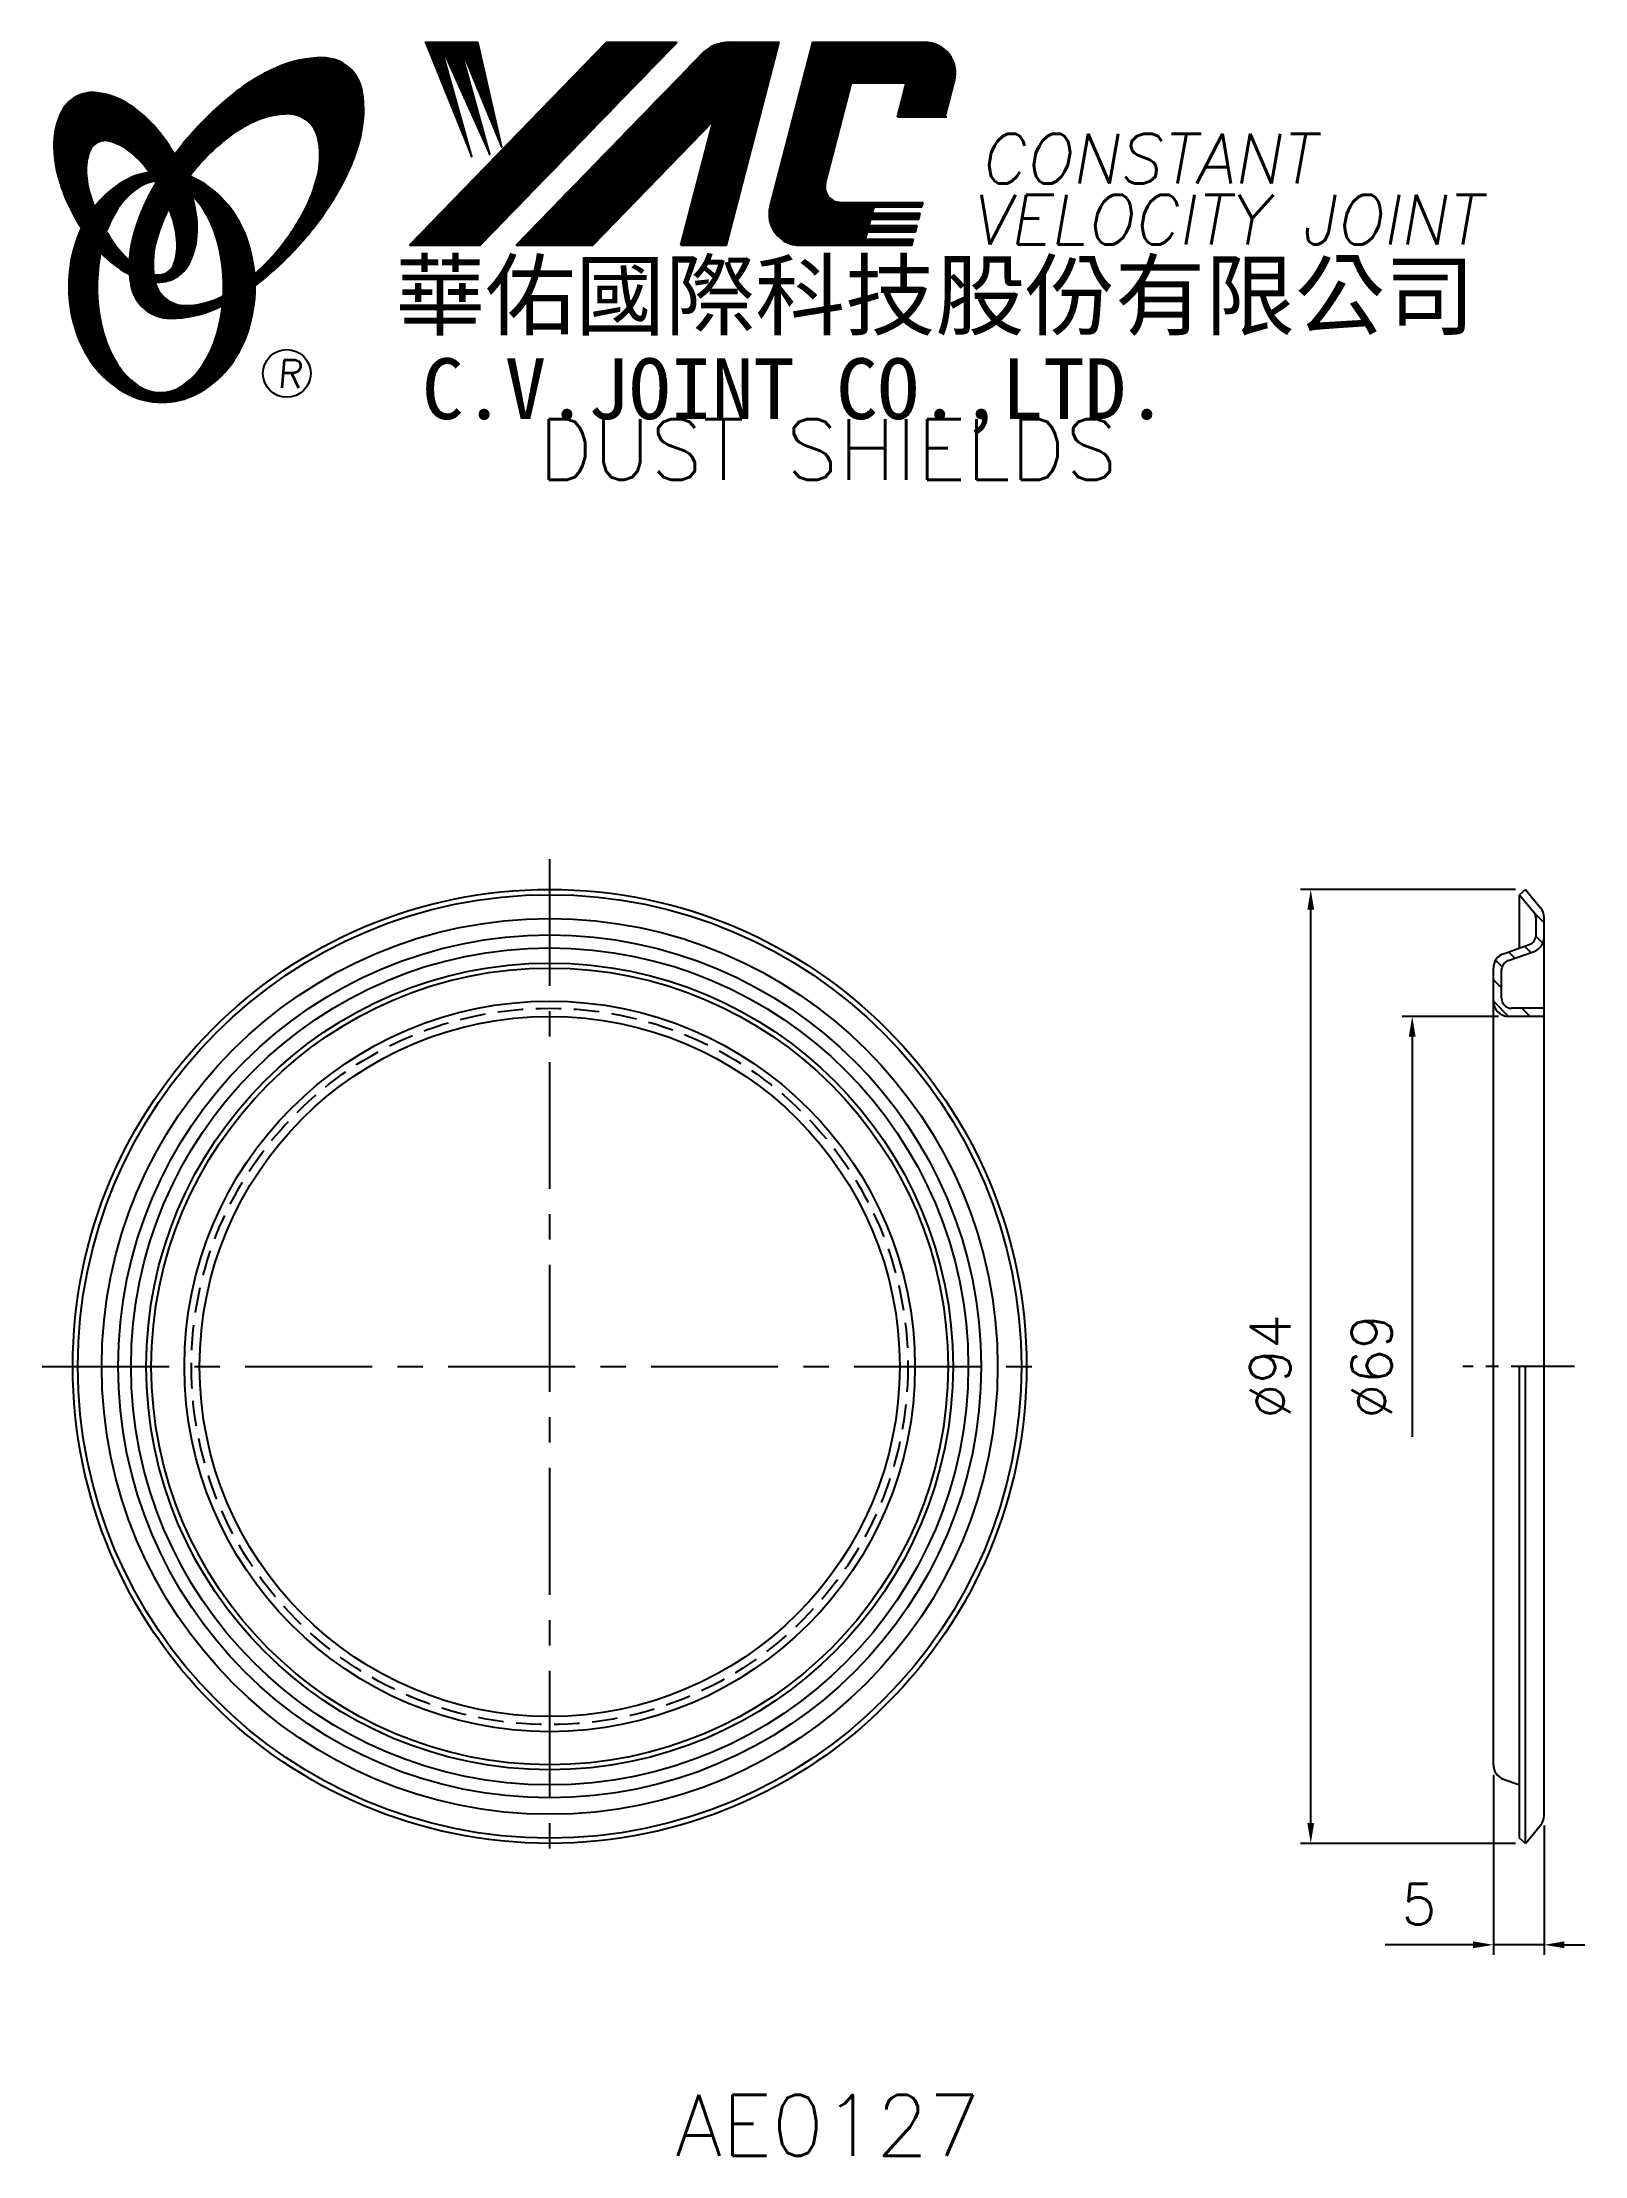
# Model space of a CAD drawing. Extents: x 119 to 271, y 0 to 209.
import ezdxf
from ezdxf.enums import TextEntityAlignment as Align

# ---------------------------------------------------------------- set-up
doc = ezdxf.new("R2010")
doc.units = 0
doc.header["$LTSCALE"] = 10
doc.header["$MEASUREMENT"] = 0
doc.linetypes.add('CENTER', pattern=[2, 1.25, -0.25, 0.25, -0.25])
doc.linetypes.add('HIDDEN', pattern=[0.375, 0.25, -0.125])
doc.layers.get('0').update_dxf_attribs({"linetype": 'CONTINUOUS'})
doc.layers.get('DEFPOINTS').update_dxf_attribs({"linetype": 'CONTINUOUS'})
doc.layers.add('4', color=4, linetype='CONTINUOUS')
doc.styles.add('CHINA', font='KAIU.TTF')
doc.styles.add('ITALICC', font='simplex.shx')
doc.dimstyles.new('STANDARD$0', dxfattribs={"dimtxt": 4, "dimasz": 2, "dimexe": 1, "dimexo": 1, "dimgap": 2, "dimtad": 1, "dimdec": 4, "dimzin": 10, "dimtxsty": 'ITALICC', "dimcen": 2, "dimclrd": 5, "dimclre": 5, "dimclrt": 18, "dimaunit": 1, "dimazin": 3, "dimtp": 0.1, "dimtfac": 0.7, "dimtdec": 4, "dimtmove": 0, "dimatfit": 3, "dimtolj": 1, "dimtzin": 10})
pattern_1 = [(45, (20.742202, 1.255074), (-0.00883883476, 0.00883883476), [])]
pattern_2 = [(45, (189.332747, -35.049336), (-0.00727476112, 0.00727476112), [])]

# ---------------------------------------------------------------- blocks, each defined once
blk = doc.blocks.new('*D14')
at = {"color": 5, "linetype": 'BYBLOCK'}
for p, q in [((263.8, 125.19), (242.63, 125.19)), ((243.63, 33.19), (243.63, 123.19)), ((263.8, 31.19), (242.63, 31.19))]:
    blk.add_line(p, q, dxfattribs=at)
for points in [[(243.29, 123.19), (243.96, 123.19), (243.63, 125.19)], [(243.29, 33.19), (243.96, 33.19), (243.63, 31.19)]]:
    blk.add_solid(points, dxfattribs=at)
at = {"layer": 'DEFPOINTS', "color": 0, "linetype": 'BYBLOCK'}
for p in [(243.63, 125.19), (264.8, 125.19), (264.8, 31.19)]:
    blk.add_point(p, dxfattribs=at)
at = {"color": 18, "linetype": 'BYBLOCK', "insert": (239.63, 78.19), "char_height": 4, "attachment_point": 5, "rotation": 90, "style": 'ITALICC'}
blk.add_mtext('\\A1;∅94', dxfattribs=at)
blk = doc.blocks.new('*D15')
at = {"color": 5, "linetype": 'BYBLOCK'}
for p, q in [((262.13, 112.69), (252.63, 112.69)), ((253.63, 110.69), (253.63, 71.24))]:
    blk.add_line(p, q, dxfattribs=at)
blk.add_solid([(253.29, 110.69), (253.96, 110.69), (253.63, 112.69)], dxfattribs=at)
at = {"layer": 'DEFPOINTS', "color": 0, "linetype": 'BYBLOCK'}
for p in [(253.63, 112.69), (263.13, 112.69), (261.63, 43.69)]:
    blk.add_point(p, dxfattribs=at)
at = {"color": 18, "linetype": 'BYBLOCK', "insert": (249.63, 78.19), "char_height": 4, "attachment_point": 5, "rotation": 90, "style": 'ITALICC'}
blk.add_mtext('\\A1;∅69', dxfattribs=at)
blk = doc.blocks.new('*D16')
at = {"color": 5, "linetype": 'BYBLOCK'}
for p, q in [((261.63, 37.94), (261.63, 20.19)), ((266.63, 32.94), (266.63, 20.19)), ((259.63, 21.19), (250.96, 21.19)), ((266.63, 21.19), (261.63, 21.19)), ((268.63, 21.19), (270.63, 21.19))]:
    blk.add_line(p, q, dxfattribs=at)
for points in [[(259.63, 21.53), (259.63, 20.86), (261.63, 21.19)], [(268.63, 21.53), (268.63, 20.86), (266.63, 21.19)]]:
    blk.add_solid(points, dxfattribs=at)
at = {"layer": 'DEFPOINTS', "color": 0, "linetype": 'BYBLOCK'}
for p in [(261.63, 38.94), (266.63, 33.94), (261.63, 21.19)]:
    blk.add_point(p, dxfattribs=at)
at = {"color": 18, "linetype": 'BYBLOCK', "insert": (254.29, 25.19), "char_height": 4, "attachment_point": 5, "style": 'ITALICC'}
blk.add_mtext('\\A1;5', dxfattribs=at)

msp = doc.modelspace()

# ---------------------------------------------------------------- hatches: boundary and pattern name
at = {"layer": '4', "linetype": 'CONTINUOUS'}
h = msp.add_hatch(dxfattribs=at)
h.set_pattern_fill('ANSI31', color=5, scale=0.1, style=0)
h.set_pattern_definition(pattern_1)
h.paths.add_polyline_path([(181.20091, 208.68606), (174.2436, 208.68606), (154.82699, 188.6823), (161.7843, 188.6823)])
h.paths.add_polyline_path([(184.7478, 200.92049), (181.56742, 188.6823), (186.04841, 188.6823), (191.24684, 208.68606), (186.35012, 208.68606, 0.202785967), (183.61604, 207.52964), (165.32191, 188.6823), (172.86883, 188.6823)])
h.paths.add_polyline_path([(198.3749, 204.68764), (203.76862, 204.68764), (202.89961, 201.34362), (207.61643, 201.34362), (208.53314, 204.87119, 0.490800957), (205.58294, 208.68606), (194.54863, 208.68606), (190.34157, 192.49717, 0.490800957), (193.29177, 188.6823), (204.32609, 188.6823), (204.48054, 189.27661), (199.76372, 189.27661), (199.95708, 190.02069), (204.6739, 190.02069), (204.83246, 190.63083), (200.11564, 190.63083), (200.27688, 191.2513), (204.9937, 191.2513), (205.14989, 191.85229), (200.43307, 191.85229), (200.58987, 192.45567), (205.30669, 192.45567), (205.42342, 192.90486), (197.28367, 192.90486, -0.490800957), (195.80857, 194.8123)])
h = msp.add_hatch(dxfattribs=at)
h.set_pattern_fill('ANSI31', color=1, scale=0.1, style=0)
h.set_pattern_definition(pattern_1)
h.paths.add_polyline_path([(161.55897, 208.68606), (156.38164, 208.68606), (160.95241, 197.38232), (157.88647, 208.3403), (162.72121, 197.61798), (159.7732, 208.3403), (163.90042, 198.32494)])
h = msp.add_hatch(dxfattribs=at)
h.set_pattern_fill('ANSI31', color=5, scale=0.082305, style=0)
h.set_pattern_definition([(45, (20.742202, 1.255074), (-0.00727476112, 0.00727476112), [])])
h.paths.add_polyline_path([(142.77767, 201.62358, -0.172879177), (144.71915, 200.96501, -0.172879177), (145.80644, 199.22696, -0.104527385), (145.83422, 195.89877, -0.065680101), (144.66469, 192.49681, -0.051823203), (142.22427, 188.65442, -0.044272532), (139.5493, 185.82809, -0.020203161), (139.60288, 184.69017, 0.006517006), (140.00743, 185.00225, 0.049863361), (144.56086, 189.41531, 0.049863361), (148.1505, 194.64247, 0.063682799), (149.97154, 199.26982, 0.103597411), (150.16084, 203.85379, 0.177892575), (148.81223, 206.22407, 0.177892575), (146.24984, 207.1574, 0.103597411), (141.76204, 206.20435, 0.063682799), (137.5043, 203.63528, 0.049863361), (132.95087, 199.22222, 0.016070017), (131.68017, 197.6159, -0.007061632), (131.92746, 197.17887, -0.031648676), (132.88004, 195.1423, -0.008069351), (133.31195, 195.70661, -0.051823203), (136.49032, 198.96506, -0.065680101), (139.53225, 200.88542, -0.104527385)])
h.paths.add_polyline_path([(129.702, 188.46226, -0.065680101), (130.87153, 191.86422, -0.006063428), (131.11548, 192.33923, 0.027613469), (130.38864, 193.9273, 0.017011252), (129.85522, 194.86228, 0.007829282), (129.36123, 193.99505, 0.063682799), (127.54019, 189.3677, 0.103597411), (127.35089, 184.78373, 0.177892575), (128.6995, 182.41346, 0.177892575), (131.26189, 181.48013, 0.103597411), (135.74969, 182.43317, 0.008811776), (136.37666, 182.72325, 0.013922709), (136.45398, 183.69306, -0.009086703), (136.00397, 183.47561, -0.104527385), (132.75855, 182.73745, -0.172879177), (130.81707, 183.39602, -0.172879177), (129.72978, 185.13407, -0.104527385)])
h = msp.add_hatch(dxfattribs=at)
h.set_pattern_fill('ANSI31', color=3, scale=0.082305, style=0)
h.set_pattern_definition(pattern_2)
h.paths.add_polyline_path([(126.98117, 202.67441, 0.106488277), (124.03929, 203.71299, 0.158297415), (121.94909, 203.31794, 0.158297415), (120.48976, 201.77025, 0.106488277), (119.77895, 198.73249, 0.071723199), (120.19699, 195.41953, 0.058080454), (121.74198, 191.60414, 0.058080454), (124.12302, 188.24635, 0.071723199), (126.68826, 186.1086, 0.020895977), (127.22845, 185.80661, -0.030777155), (127.21254, 187.18283, -0.042059526), (126.11618, 188.34559, -0.04691039), (124.49702, 190.82674, -0.04691039), (123.36874, 193.56623, -0.060581117), (122.96664, 195.82829, -0.10187153), (123.27826, 197.91649, -0.185892489), (124.05835, 198.80814, -0.185892489), (125.23499, 198.94626, -0.10187153), (127.13264, 198.02072, -0.060581117), (128.76948, 196.40845, -0.04691039), (130.38864, 193.9273, -0.04691039), (131.51692, 191.18782, -0.060581117), (131.91902, 188.92575, -0.10187153), (131.6074, 186.83755, -0.185892489), (130.82731, 185.9459, -0.185892489), (129.65067, 185.80778, -0.002013383), (129.60987, 185.81841, 0.021593804), (129.72978, 185.13407, 0.006477741), (129.74778, 185.05703, 0.14950097), (131.72034, 185.46507, 0.158297415), (133.17967, 187.01276, 0.106488277), (133.89049, 190.05053, 0.071723199), (133.47244, 193.36348, 0.058080454), (131.92746, 197.17887, 0.058080454), (129.54641, 200.53666, 0.071723199)])
h = msp.add_hatch(dxfattribs=at)
h.set_pattern_fill('ANSI31', color=1, scale=0.082305, style=0)
h.set_pattern_definition(pattern_2)
h.paths.add_polyline_path([(128.07479, 194.35096, -0.120168026), (129.76659, 195.00435, 0.016865385), (129.16682, 195.88709, 0.076648372), (127.0106, 195.16818, 0.104809576), (123.92614, 192.65508, 0.005838257), (123.7592, 192.44288, 0.028089978), (124.49702, 190.82674, 0.014237292), (124.93915, 190.04169, -0.045767751), (125.86433, 191.97854, -0.106890197)])
h.paths.add_polyline_path([(124.04342, 184.59635, -0.048711043), (124.37353, 187.97668, -0.007865741), (124.12302, 188.24635, -0.037695478), (122.48715, 190.36511, 0.03042545), (121.96182, 189.06114, 0.080710289), (121.23639, 184.59635, 0.080710289), (121.96182, 180.13155, 0.089265679), (123.92614, 176.53762, 0.104809576), (127.0106, 174.02452, 0.11926607), (130.41979, 173.19958, 0.11926607), (133.82898, 174.02452, 0.104809576), (136.91344, 176.53762, 0.089265679), (138.87776, 180.13155, 0.080710289), (139.6032, 184.59635, 0.080710289), (138.87776, 189.06114, 0.089265679), (136.91344, 192.65508, 0.104809576), (133.82898, 195.16818, 0.025513357), (133.13575, 195.48093, 0.004818181), (132.88004, 195.1423, -0.023722145), (133.42126, 193.54555, -0.065307489), (134.65644, 191.97854, -0.073950765), (135.96889, 188.78081, -0.060532391), (136.47735, 184.59635, -0.060532391), (135.96889, 180.41188, -0.073950765), (134.65644, 177.21415, -0.106890197), (132.44598, 174.84173, -0.153118262), (130.26039, 174.15635, -0.153118262), (128.07479, 174.84173, -0.106890197), (125.86433, 177.21415, -0.073950765), (124.55188, 180.41188, -0.060532391)])
h = msp.add_hatch(dxfattribs=at)
h.set_pattern_fill('ANSI31', color=5, scale=12, angle=90, style=0)
h.set_pattern_definition([(135, (44.277, 0.6027), (-1.06066, -1.06066), [])])
h.paths.add_polyline_path([(262.42667, 114.49197), (262.42667, 117.23725, -0.31696022), (263.09033, 118.17899), (265.63117, 119.08643, 0.31696022), (266.62667, 120.49904), (266.62667, 122.44026, 0.174325287), (266.28319, 123.39549), (264.79939, 125.19197), (264.18258, 124.68251), (265.59768, 122.96921, -0.174325287), (265.82667, 122.33239), (265.82667, 120.71046, -0.31696022), (265.163, 119.76872), (262.62216, 118.86127, 0.31696022), (261.62667, 117.44866), (261.62667, 114.19197, 0.414213562), (263.12667, 112.69197), (266.62667, 112.69197), (266.62667, 113.49197), (263.42667, 113.49197, -0.414213562)])

# ---------------------------------------------------------------- linework, layer by layer
at = {"layer": '4', "color": 5, "linetype": 'CONTINUOUS'}
for p, q in [((154.82699, 188.6823), (174.2436, 208.68606)), ((161.7843, 188.6823), (181.20091, 208.68606)), ((174.2436, 208.68606), (181.20091, 208.68606)), ((186.04841, 188.6823), (191.24684, 208.68606)), ((186.35012, 208.68606), (191.24684, 208.68606)), ((190.34157, 192.49717), (194.54863, 208.68606)), ((194.54863, 208.68606), (205.58294, 208.68606)), ((165.32191, 188.6823), (183.61604, 207.52964)), ((195.80857, 194.8123), (198.3749, 204.68764)), ((198.3749, 204.68764), (203.76862, 204.68764)), ((202.89961, 201.34362), (203.76862, 204.68764)), ((207.61643, 201.34362), (208.53314, 204.87119)), ((172.86883, 188.6823), (184.7478, 200.92049)), ((181.56742, 188.6823), (184.7478, 200.92049)), ((202.89961, 201.34362), (207.76686, 201.34362)), ((197.28367, 192.90486), (205.42342, 192.90486)), ((200.43307, 191.85229), (200.58987, 192.45567)), ((200.43307, 191.85229), (205.14989, 191.85229)), ((200.58987, 192.45567), (205.30669, 192.45567)), ((204.9937, 191.2513), (205.14989, 191.85229)), ((205.30669, 192.45567), (205.42342, 192.90486)), ((199.76372, 189.27661), (199.95708, 190.02069)), ((199.95708, 190.02069), (204.6739, 190.02069)), ((200.11564, 190.63083), (200.27688, 191.2513)), ((200.11564, 190.63083), (204.83246, 190.63083)), ((200.27688, 191.2513), (204.9937, 191.2513)), ((204.6739, 190.02069), (204.83246, 190.63083)), ((154.82699, 188.6823), (161.7843, 188.6823)), ((165.32191, 188.6823), (172.86883, 188.6823)), ((181.56742, 188.6823), (186.04841, 188.6823)), ((193.29177, 188.6823), (204.32609, 188.6823)), ((199.76372, 189.27661), (204.48054, 189.27661)), ((204.32609, 188.6823), (204.48054, 189.27661))]:
    msp.add_line(p, q, dxfattribs=at)
at = {"layer": '4', "color": 1, "linetype": 'CONTINUOUS'}
for p, q in [((156.38164, 208.68606), (161.55897, 208.68606)), ((156.38164, 208.68606), (160.95241, 197.38232)), ((160.95241, 197.38232), (157.88647, 208.3403)), ((157.88647, 208.3403), (162.72121, 197.61798)), ((162.72121, 197.61798), (159.7732, 208.3403)), ((159.7732, 208.3403), (163.90042, 198.32494)), ((163.90042, 198.32494), (161.55897, 208.68606))]:
    msp.add_line(p, q, dxfattribs=at)
at = {"layer": '4', "color": 5, "linetype": 'CENTER'}
for p, q in [((168.62672, 128.19197), (168.62672, 28.19197)), ((118.62672, 78.19197), (218.62672, 78.19197))]:
    msp.add_line(p, q, dxfattribs=at)
at = {"layer": '4', "color": 7, "linetype": 'CONTINUOUS'}
for p, q in [((264.79939, 125.19197), (264.18258, 124.68251)), ((264.79939, 125.19197), (266.28319, 123.39549)), ((264.18258, 119.41857), (264.18258, 124.68251)), ((264.18258, 124.68251), (265.59768, 122.96921)), ((265.82667, 120.71046), (265.82667, 122.33239)), ((266.62667, 33.94367), (266.62667, 122.44026)), ((262.62216, 118.86127), (265.163, 119.76872)), ((263.09033, 118.17899), (265.63117, 119.08643)), ((261.62667, 38.93527), (261.62667, 117.44866)), ((262.42667, 114.49197), (262.42667, 117.23725)), ((266.62667, 112.69197), (263.12667, 112.69197)), ((266.62667, 113.49197), (263.42667, 113.49197)), ((264.18258, 31.70142), (264.18258, 78.19197)), ((264.79939, 31.19197), (264.79939, 78.19197)), ((262.62216, 37.52266), (264.18258, 36.96536)), ((264.79939, 31.19197), (264.18258, 31.70142)), ((264.79939, 31.19197), (266.28319, 32.98844))]:
    msp.add_line(p, q, dxfattribs=at)
at = {"layer": '4', "color": 5, "linetype": 'CENTER', "ltscale": 0.5}
msp.add_line((269.62667, 78.19197), (258.62667, 78.19197), dxfattribs=at)
at = {"layer": '4', "color": 5, "linetype": 'CONTINUOUS'}
for points in [[(139.60288, 184.69017, 0.006517006), (140.00743, 185.00225, 0.049863361), (144.56086, 189.41531, 0.049863361), (148.1505, 194.64247, 0.063682799), (149.97154, 199.26982, 0.103597411), (150.16084, 203.85379, 0.177892575), (148.81223, 206.22407, 0.177892575), (146.24984, 207.1574, 0.103597411), (141.76204, 206.20435, 0.063682799), (137.5043, 203.63528, 0.049863361), (132.95087, 199.22222, 0.016070017), (131.68017, 197.6159)], [(139.5493, 185.82809, 0.044272532), (142.22427, 188.65442, 0.051823203), (144.66469, 192.49681, 0.065680101), (145.83422, 195.89877, 0.104527385), (145.80644, 199.22696, 0.172879177), (144.71915, 200.96501, 0.172879177), (142.77767, 201.62358, 0.104527385), (139.53225, 200.88542, 0.065680101), (136.49032, 198.96506, 0.051823203), (133.31195, 195.70661, 0.008069351), (132.88004, 195.1423)], [(129.85522, 194.86228, 0.007829282), (129.36123, 193.99505, 0.063682799), (127.54019, 189.3677, 0.103597411), (127.35089, 184.78373, 0.177892575), (128.6995, 182.41346, 0.177892575), (131.26189, 181.48013, 0.103597411), (135.74969, 182.43317, 0.008811776), (136.37666, 182.72325, 0.008811776)], [(131.11548, 192.33923, 0.006063428), (130.87153, 191.86422, 0.065680101), (129.702, 188.46226, 0.104527385), (129.72978, 185.13407, 0.172879177), (130.81707, 183.39602, 0.172879177), (132.75855, 182.73745, 0.104527385), (136.00397, 183.47561, 0.009086703), (136.45398, 183.69306, 0.009086703)]]:
    msp.add_lwpolyline(points, format="xyb", dxfattribs=at)
at = {"layer": '4', "color": 3, "linetype": 'CONTINUOUS'}
for points in [[(129.74778, 185.05703, 0.14950097), (131.72034, 185.46507, 0.158297415), (133.17967, 187.01276, 0.106488277), (133.89049, 190.05053, 0.071723199), (133.47244, 193.36348, 0.058080454), (131.92746, 197.17887, 0.058080454), (129.54641, 200.53666, 0.071723199), (126.98117, 202.67441, 0.106488277), (124.03929, 203.71299, 0.158297415), (121.94909, 203.31794, 0.158297415), (120.48976, 201.77025, 0.106488277), (119.77895, 198.73249, 0.071723199), (120.19699, 195.41953, 0.058080454), (121.74198, 191.60414, 0.058080454), (124.12302, 188.24635, 0.071723199), (126.68826, 186.1086, 0.020895977), (127.22845, 185.80661, 0.020895977)], [(129.60987, 185.81841, 0.002013383), (129.65067, 185.80778, 0.185892489), (130.82731, 185.9459, 0.185892489), (131.6074, 186.83755, 0.10187153), (131.91902, 188.92575, 0.060581117), (131.51692, 191.18782, 0.04691039), (130.38864, 193.9273, 0.04691039), (128.76948, 196.40845, 0.060581117), (127.13264, 198.02072, 0.10187153), (125.23499, 198.94626, 0.185892489), (124.05835, 198.80814, 0.185892489), (123.27826, 197.91649, 0.10187153), (122.96664, 195.82829, 0.060581117), (123.36874, 193.56623, 0.04691039), (124.49702, 190.82674, 0.04691039), (126.11618, 188.34559, 0.042059526), (127.21254, 187.18283, 0.042059526)]]:
    msp.add_lwpolyline(points, format="xyb", dxfattribs=at)
at = {"layer": '4', "color": 1, "linetype": 'CONTINUOUS'}
for points in [[(129.16682, 195.88709, 0.076648372), (127.0106, 195.16818, 0.104809576), (123.92614, 192.65508, 0.005838257), (123.7592, 192.44288, 0.005838257)], [(122.48715, 190.36511, 0.03042545), (121.96182, 189.06114, 0.080710289), (121.23639, 184.59635, 0.080710289), (121.96182, 180.13155, 0.089265679), (123.92614, 176.53762, 0.104809576), (127.0106, 174.02452, 0.11926607), (130.41979, 173.19958, 0.11926607), (133.82898, 174.02452, 0.104809576), (136.91344, 176.53762, 0.089265679), (138.87776, 180.13155, 0.080710289), (139.6032, 184.59635, 0.080710289), (138.87776, 189.06114, 0.089265679), (136.91344, 192.65508, 0.104809576), (133.82898, 195.16818, 0.025513357), (133.13575, 195.48093, 0.025513357)], [(129.76659, 195.00435, 0.120168026), (128.07479, 194.35096, 0.106890197), (125.86433, 191.97854, 0.045767751), (124.93915, 190.04169, 0.045767751)], [(124.37353, 187.97668, 0.048711043), (124.04342, 184.59635, 0.060532391), (124.55188, 180.41188, 0.073950765), (125.86433, 177.21415, 0.106890197), (128.07479, 174.84173, 0.153118262), (130.26039, 174.15635, 0.153118262), (132.44598, 174.84173, 0.106890197), (134.65644, 177.21415, 0.073950765), (135.96889, 180.41188, 0.060532391), (136.47735, 184.59635, 0.060532391), (135.96889, 188.78081, 0.073950765), (134.65644, 191.97854, 0.065307489), (133.42126, 193.54555)]]:
    msp.add_lwpolyline(points, format="xyb", dxfattribs=at)
at = {"layer": '4', "color": 5, "linetype": 'CONTINUOUS'}
msp.add_circle((142.72403, 176.05063), 2.35282, dxfattribs=at)
at = {"layer": '4', "color": 7, "linetype": 'CONTINUOUS'}
for radius in [47, 46.49055, 44.14042, 42.51849, 41.25, 39.75, 39.2567, 36, 34.5]:
    msp.add_circle((168.62672, 78.19197), radius, dxfattribs=at)
at = {"layer": '4', "color": 5, "linetype": 'HIDDEN'}
msp.add_circle((168.62672, 78.19197), 35.3, dxfattribs=at)
at = {"layer": '4', "color": 5, "linetype": 'CONTINUOUS'}
for centre, radius, start, end in [((186.35012, 204.87582), 3.81024, 90, 135.8533387), ((205.58294, 205.63787), 3.04819, 345.4326059, 90), ((197.28367, 194.42896), 1.5241, 165.4326059, 270), ((193.29177, 191.73049), 3.04819, 165.4326059, 270)]:
    msp.add_arc(centre, radius, start, end, dxfattribs=at)
at = {"layer": '4', "color": 7, "linetype": 'CONTINUOUS'}
for centre, radius, start, end in [((264.82667, 122.33239), 1, 0, 39.554927), ((265.12667, 122.44026), 1.5, 360, 39.554927), ((263.12667, 117.44866), 1.5, 109.6538241, 180), ((264.82667, 120.71046), 1, 289.6538241, 0), ((265.12667, 120.49904), 1.5, 289.6538241, 360), ((263.42667, 117.23725), 1, 109.6538241, 180), ((263.12667, 114.19197), 1.5, 180, 270), ((263.42667, 114.49197), 1, 180, 270), ((263.12667, 38.93527), 1.5, 180, 250.3461759), ((265.12667, 33.94367), 1.5, 320.445073, 360)]:
    msp.add_arc(centre, radius, start, end, dxfattribs=at)

# ---------------------------------------------------------------- texts
at = {"layer": '4', "color": 5, "linetype": 'CONTINUOUS', "style": 'ITALICC'}
for s, height, oblique, p in [('CONSTANT', 4.9, 10, (210.97581, 194.75276)), ('VELOCITY JOINT', 4.9, 10, (210.09758, 188.75738)), ('R', 2.75625, 5, (141.76534, 174.64102))]:
    msp.add_text(s, height=height, dxfattribs=dict(at, oblique=oblique)).set_placement(p)
at = {"layer": '4', "color": 7, "linetype": 'CONTINUOUS', "style": 'CHINA'}
for s, height, p in [('華佑國際科技股份有限公司', 6.5, (153.41364, 180.49245)), ('C.V.JOINT CO.,LTD.', 6, (156.04227, 171.54623))]:
    msp.add_text(s, height=height, dxfattribs=at).set_placement(p)
at = {"layer": '4', "color": 18, "linetype": 'CONTINUOUS', "style": 'ITALICC'}
for s, p in [('DUST SHIELDS', (196.045, 165.55341)), ('AE0127', (196.045, 0.40602))]:
    msp.add_text(s, height=6, dxfattribs=at).set_placement(p, align=Align.CENTER)

# ---------------------------------------------------------------- dimensions: what is measured, and where the dimension line sits
at = {"layer": '4', "color": 7, "linetype": 'CONTINUOUS'}
dim = msp.add_linear_dim(base=(243.62671, 125.19197), p1=(264.79939, 31.19197), p2=(264.79939, 125.19197), angle=90, text='%%C94', dimstyle='STANDARD$0', dxfattribs=at)
dim.commit()
dim.dimension.update_dxf_attribs({"geometry": '*D14', "text_midpoint": (239.62671, 78.19197)})
dim = msp.add_linear_dim(base=(253.62671, 112.69197), p1=(261.62667, 43.69197), p2=(263.12667, 112.69197), angle=90, text='%%C69', dimstyle='STANDARD$0', override={"dimcen": -2, "dimse1": 1, "dimsd1": 1}, dxfattribs=at)
dim.commit()
dim.dimension.update_dxf_attribs({"geometry": '*D15', "text_midpoint": (249.62671, 78.19197)})
dim = msp.add_linear_dim(base=(261.62667, 21.19201), p1=(266.62667, 33.94367), p2=(261.62667, 38.93527), text='5', dimstyle='STANDARD$0', dxfattribs=at)
dim.commit()
dim.dimension.update_dxf_attribs({"geometry": '*D16', "text_midpoint": (254.29333, 25.19201)})

doc.saveas('drawing.dxf')
